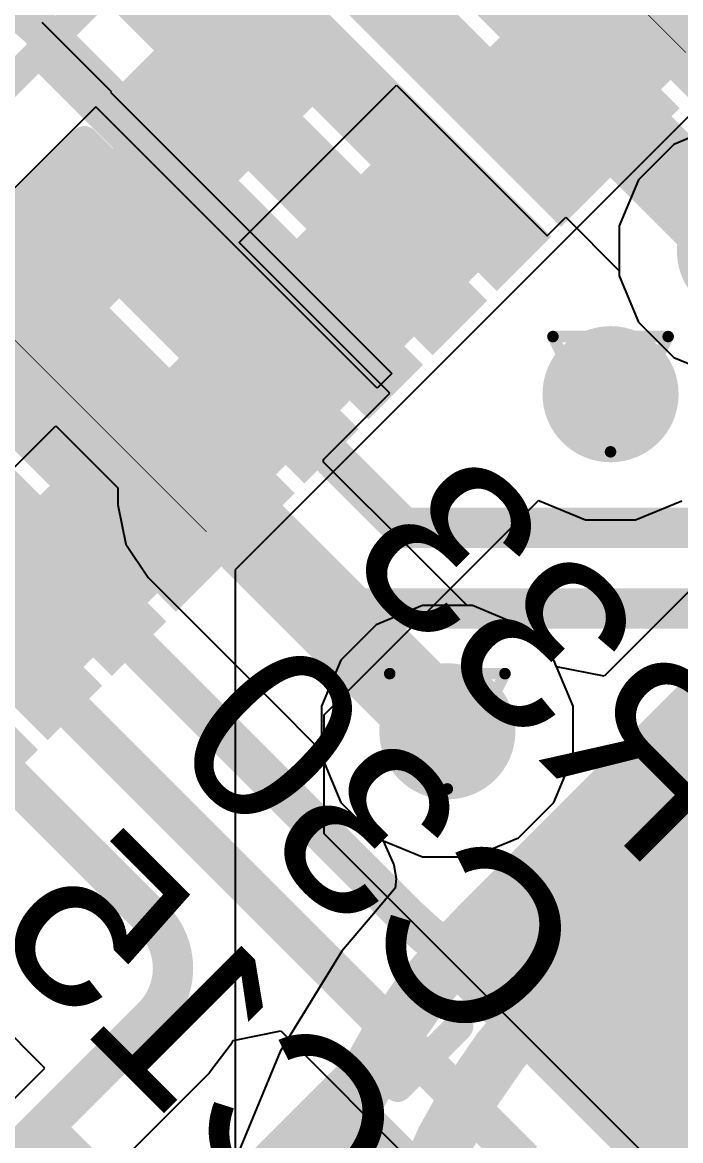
# Model space of a CAD drawing. Header units: inches. Extents: x 0 to 5359, y 0 to 5098.
# Drawn here: x 58.904 to 61.805, y 50.356 to 55.286 of the extents above; entities that cross this region are included whole.
import ezdxf

# ---------------------------------------------------------------- set-up
doc = ezdxf.new("R2010")
doc.units = ezdxf.units.IN
for name, color, linetype in [('Bottom Layer', 5, 'Continuous'), ('Bottom Overlay', 54, 'Continuous'), ('Bottom Paste', 16, 'Continuous'), ('Bottom Solder', 6, 'Continuous'), ('Drill Drawing', 1, 'Continuous'), ('Layer 1', 16, 'Continuous'), ('Layer 2', 76, 'Continuous'), ('Top Layer', 1, 'Continuous'), ('Top Overlay', 2, 'Continuous'), ('Top Paste', 8, 'Continuous'), ('Top Solder', 216, 'Continuous'), ('Via Holes', 16, 'Continuous')]:
    doc.layers.add(name, color=color, linetype=linetype)
doc.styles.add('Arial', font='', dxfattribs={"height": 0.2})
doc.styles.get('Arial').set_extended_font_data('Arial')

# ---------------------------------------------------------------- blocks, each defined once
blk = doc.blocks.new('SMD3225_4P_27')
at = {"layer": 'Top Layer'}
for points in [[(-1.80000021, -0.24999823), (-0.4000004699999999, -0.24999823), (-0.4000004699999999, -1.44999837), (-1.80000021, -1.44999837)], [(0.4000004699999999, -0.24999823), (1.80000021, -0.24999823), (1.80000021, -1.44999837), (0.4000004699999999, -1.44999837)]]:
    blk.add_hatch(color=1, dxfattribs=at).paths.add_polyline_path(points)
at = {"layer": 'Top Paste'}
for points in [[(-1.80000021, -0.24999823), (-0.4000004699999999, -0.24999823), (-0.4000004699999999, -1.44999837), (-1.80000021, -1.44999837)], [(0.4000004699999999, -0.24999823), (1.80000021, -0.24999823), (1.80000021, -1.44999837), (0.4000004699999999, -1.44999837)]]:
    blk.add_hatch(color=8, dxfattribs=at).paths.add_polyline_path(points)
at = {"layer": 'Top Solder'}
for points in [[(-1.90160021, -0.14839823), (-0.29840047, -0.14839823), (-0.29840047, -1.55159837), (-1.90160021, -1.55159837)], [(0.29840047, -0.14839823), (1.90160021, -0.14839823), (1.90160021, -1.55159837), (0.29840047, -1.55159837)]]:
    blk.add_hatch(color=216, dxfattribs=at).paths.add_polyline_path(points)
at = {"layer": 'Top Overlay'}
blk.add_lwpolyline([(0.1778, -1.29539746, 0.127, 0.127, 0), (-0.2032, -1.29539746, 0.127, 0.127, 0)], format="xyseb", dxfattribs=at)
for points in [[(-0.23495, -1.29539746, 0.0635, 0.0635, 1), (-0.17145, -1.29539746, 0.0635, 0.0635, 1)], [(0.14605, -1.29539746, 0.0635, 0.0635, 1), (0.20955, -1.29539746, 0.0635, 0.0635, 1)]]:
    blk.add_lwpolyline(points, format="xyseb", close=True, dxfattribs=at)
blk = doc.blocks.new('LQFP_128_EP_14_14__40')
at = {"layer": 'Top Layer'}
for points in [[(6.849678959999999, 1.2995402), (6.849678959999999, 1.4995398), (8.349675959999999, 1.4995398), (8.349675959999999, 1.2995402)], [(6.849678959999999, 0.8999981999999997), (6.849678959999999, 1.0999978), (8.349675959999999, 1.0999978), (8.349675959999999, 0.8999982000000001)], [(6.849681499999999, 0.4999481999999998), (6.849681499999999, 0.6999477999999998), (8.3496785, 0.6999478000000001), (8.3496785, 0.4999482000000001)], [(6.849681499999999, 0.09989819999999985), (6.849681499999999, 0.2998977999999998), (8.3496785, 0.2998978000000001), (8.3496785, 0.09989820000000012)], [(6.849681499999999, -0.2998978000000001), (6.849681499999999, -0.09989820000000012), (8.3496785, -0.09989819999999985), (8.3496785, -0.2998977999999998)], [(6.849681499999999, -0.6999478000000001), (6.849681499999999, -0.4999482000000001), (8.3496785, -0.4999481999999998), (8.3496785, -0.6999477999999998)], [(6.849678959999999, -1.0999978), (6.849678959999999, -0.8999982000000001), (8.349675959999999, -0.8999981999999997), (8.349675959999999, -1.0999978)], [(6.849678959999999, -1.4995398), (6.849678959999999, -1.2995402), (8.349675959999999, -1.2995402), (8.349675959999999, -1.4995398)], [(6.849681499999999, -1.9000978), (6.849681499999999, -1.7000982), (8.3496785, -1.7000982), (8.3496785, -1.9000978)], [(6.849681499999999, -2.2996398), (6.849681499999999, -2.0996402), (8.3496785, -2.0996402), (8.3496785, -2.2996398)], [(6.849681499999999, -2.6999438), (6.849681499999999, -2.4999442), (8.3496785, -2.4999442), (8.3496785, -2.6999438)]]:
    blk.add_hatch(color=1, dxfattribs=at).paths.add_polyline_path(points)
at = {"layer": 'Top Paste'}
for points in [[(6.849678959999999, 1.2995402), (6.849678959999999, 1.4995398), (8.349675959999999, 1.4995398), (8.349675959999999, 1.2995402)], [(6.849678959999999, 0.8999981999999997), (6.849678959999999, 1.0999978), (8.349675959999999, 1.0999978), (8.349675959999999, 0.8999982000000001)], [(6.849681499999999, 0.4999481999999998), (6.849681499999999, 0.6999477999999998), (8.3496785, 0.6999478000000001), (8.3496785, 0.4999482000000001)], [(6.849681499999999, 0.09989819999999985), (6.849681499999999, 0.2998977999999998), (8.3496785, 0.2998978000000001), (8.3496785, 0.09989820000000012)], [(6.849681499999999, -0.2998978000000001), (6.849681499999999, -0.09989820000000012), (8.3496785, -0.09989819999999985), (8.3496785, -0.2998977999999998)], [(6.849681499999999, -0.6999478000000001), (6.849681499999999, -0.4999482000000001), (8.3496785, -0.4999481999999998), (8.3496785, -0.6999477999999998)], [(6.849678959999999, -1.0999978), (6.849678959999999, -0.8999982000000001), (8.349675959999999, -0.8999981999999997), (8.349675959999999, -1.0999978)], [(6.849678959999999, -1.4995398), (6.849678959999999, -1.2995402), (8.349675959999999, -1.2995402), (8.349675959999999, -1.4995398)], [(6.849681499999999, -1.9000978), (6.849681499999999, -1.7000982), (8.3496785, -1.7000982), (8.3496785, -1.9000978)], [(6.849681499999999, -2.2996398), (6.849681499999999, -2.0996402), (8.3496785, -2.0996402), (8.3496785, -2.2996398)], [(6.849681499999999, -2.6999438), (6.849681499999999, -2.4999442), (8.3496785, -2.4999442), (8.3496785, -2.6999438)]]:
    blk.add_hatch(color=8, dxfattribs=at).paths.add_polyline_path(points)
at = {"layer": 'Top Solder'}
for points in [[(6.7796791, 1.22954034), (6.7796791, 1.56953966), (8.419675819999998, 1.56953966), (8.419675819999998, 1.22954034)], [(6.7796791, 0.8299983399999998), (6.7796791, 1.16999766), (8.419675819999998, 1.16999766), (8.419675819999998, 0.8299983400000002)], [(6.77968164, 0.4299483399999998), (6.77968164, 0.7699476599999998), (8.419678359999999, 0.7699476600000001), (8.419678359999999, 0.4299483400000002)], [(6.77968164, 0.02989833999999985), (6.77968164, 0.3698976599999999), (8.419678359999999, 0.3698976600000001), (8.419678359999999, 0.02989834000000014)], [(6.77968164, -0.3698976600000001), (6.77968164, -0.02989834000000014), (8.419678359999999, -0.02989833999999985), (8.419678359999999, -0.3698976599999999)], [(6.77968164, -0.7699476600000001), (6.77968164, -0.4299483400000002), (8.419678359999999, -0.4299483399999998), (8.419678359999999, -0.7699476599999998)], [(6.7796791, -1.16999766), (6.7796791, -0.8299983400000002), (8.419675819999998, -0.8299983399999998), (8.419675819999998, -1.16999766)], [(6.7796791, -1.56953966), (6.7796791, -1.22954034), (8.419675819999998, -1.22954034), (8.419675819999998, -1.56953966)], [(6.77968164, -1.97009766), (6.77968164, -1.63009834), (8.419678359999999, -1.63009834), (8.419678359999999, -1.97009766)], [(6.77968164, -2.36963966), (6.77968164, -2.02964034), (8.419678359999999, -2.02964034), (8.419678359999999, -2.36963966)], [(6.77968164, -2.76994366), (6.77968164, -2.42994434), (8.419678359999999, -2.42994434), (8.419678359999999, -2.76994366)], [(6.7796791, -3.16973966), (6.7796791, -2.82974034), (8.419675819999998, -2.82974034), (8.419675819999998, -3.16973966)]]:
    blk.add_hatch(color=216, dxfattribs=at).paths.add_polyline_path(points)
at = {"layer": 'Top Overlay'}
blk.add_lwpolyline([(6.249924, -6.249924, 0.127, 0.127, 0), (6.249924, 6.249924, 0.127, 0.127, 0)], format="xyseb", dxfattribs=at)
blk = doc.blocks.new('R___0402_B_139')
at = {"layer": 'Bottom Layer'}
for points in [[(-0.2413, 0.3175), (-0.2412999999999999, -0.3175), (-0.6985, -0.3175), (-0.6985, 0.3175)], [(0.6985, 0.3175), (0.6985, -0.3175), (0.2413, -0.3175), (0.2412999999999999, 0.3175)]]:
    blk.add_hatch(color=5, dxfattribs=at).paths.add_polyline_path(points)
at = {"layer": 'Bottom Paste'}
for points in [[(-0.2413, 0.3175), (-0.2412999999999999, -0.3175), (-0.6985, -0.3175), (-0.6985, 0.3175)], [(0.6985, 0.3175), (0.6985, -0.3175), (0.2413, -0.3175), (0.2412999999999999, 0.3175)]]:
    blk.add_hatch(color=16, dxfattribs=at).paths.add_polyline_path(points)
at = {"layer": 'Bottom Solder'}
for points in [[(-0.18629884, 0.37250116), (-0.1862988399999999, -0.37250116), (-0.75350116, -0.37250116), (-0.75350116, 0.37250116)], [(0.75350116, 0.37250116), (0.75350116, -0.37250116), (0.18629884, -0.37250116), (0.1862988399999999, 0.37250116)]]:
    blk.add_hatch(color=6, dxfattribs=at).paths.add_polyline_path(points)
at = {"layer": 'Bottom Overlay'}
for points in [[(-0.7874, 0.4064, 0.127, 0.127, 0), (0.7874, 0.4064, 0.127, 0.127, 0)], [(-0.7874, -0.4064, 0.127, 0.127, 0), (-0.7874, 0.4064, 0.127, 0.127, 0)], [(0.7874, -0.4064, 0.127, 0.127, 0), (0.7874, 0.4064, 0.127, 0.127, 0)], [(-0.8128, 0.4318, 0.0032258, 0.0032258, 0), (0.8128, 0.4318, 0.0032258, 0.0032258, 0)], [(-0.7874, -0.4064, 0.127, 0.127, 0), (0.7874, -0.4064, 0.127, 0.127, 0)]]:
    blk.add_lwpolyline(points, format="xyseb", dxfattribs=at)
for points in [[(-0.8191499999999999, 0.4064, 0.0635, 0.0635, 1), (-0.7556499999999999, 0.4064, 0.0635, 0.0635, 1)], [(-0.8191499999999999, 0.4064, 0.0635, 0.0635, 1), (-0.7556499999999999, 0.4064, 0.0635, 0.0635, 1)], [(0.7556499999999999, 0.4064, 0.0635, 0.0635, 1), (0.8191499999999999, 0.4064, 0.0635, 0.0635, 1)], [(0.7556499999999999, 0.4064, 0.0635, 0.0635, 1), (0.8191499999999999, 0.4064, 0.0635, 0.0635, 1)], [(-0.81360518, 0.4318, 0.0016129, 0.0016129, 1), (-0.8119948199999999, 0.4318, 0.0016129, 0.0016129, 1)], [(0.8119948199999999, 0.4318, 0.0016129, 0.0016129, 1), (0.81360518, 0.4318, 0.0016129, 0.0016129, 1)], [(-0.8191499999999999, -0.4064, 0.0635, 0.0635, 1), (-0.7556499999999999, -0.4064, 0.0635, 0.0635, 1)], [(-0.8191499999999999, -0.4064, 0.0635, 0.0635, 1), (-0.7556499999999999, -0.4064, 0.0635, 0.0635, 1)], [(0.7556499999999999, -0.4064, 0.0635, 0.0635, 1), (0.8191499999999999, -0.4064, 0.0635, 0.0635, 1)], [(0.7556499999999999, -0.4064, 0.0635, 0.0635, 1), (0.8191499999999999, -0.4064, 0.0635, 0.0635, 1)]]:
    blk.add_lwpolyline(points, format="xyseb", close=True, dxfattribs=at)
blk = doc.blocks.new('R___0402_B_142')
at = {"layer": 'Bottom Layer'}
for points in [[(-0.2413, 0.3175), (-0.2412999999999999, -0.3175), (-0.6985, -0.3175), (-0.6985, 0.3175)], [(0.6985, 0.3175), (0.6985, -0.3175), (0.2413, -0.3175), (0.2412999999999999, 0.3175)]]:
    blk.add_hatch(color=5, dxfattribs=at).paths.add_polyline_path(points)
at = {"layer": 'Bottom Paste'}
for points in [[(-0.2413, 0.3175), (-0.2412999999999999, -0.3175), (-0.6985, -0.3175), (-0.6985, 0.3175)], [(0.6985, 0.3175), (0.6985, -0.3175), (0.2413, -0.3175), (0.2412999999999999, 0.3175)]]:
    blk.add_hatch(color=16, dxfattribs=at).paths.add_polyline_path(points)
at = {"layer": 'Bottom Solder'}
for points in [[(-0.18629884, 0.37250116), (-0.1862988399999999, -0.37250116), (-0.75350116, -0.37250116), (-0.75350116, 0.37250116)], [(0.75350116, 0.37250116), (0.75350116, -0.37250116), (0.18629884, -0.37250116), (0.1862988399999999, 0.37250116)]]:
    blk.add_hatch(color=6, dxfattribs=at).paths.add_polyline_path(points)
at = {"layer": 'Bottom Overlay'}
for points in [[(-0.7874, 0.4064, 0.127, 0.127, 0), (-0.7874, -0.4064, 0.127, 0.127, 0)], [(0.7874, 0.4064, 0.127, 0.127, 0), (-0.7874, 0.4064, 0.127, 0.127, 0)], [(0.7874, 0.4064, 0.127, 0.127, 0), (0.7874, -0.4064, 0.127, 0.127, 0)], [(0.8128, 0.4318, 0.0032258, 0.0032258, 0), (-0.8128, 0.4318, 0.0032258, 0.0032258, 0)], [(0.7874, -0.4064, 0.127, 0.127, 0), (-0.7874, -0.4064, 0.127, 0.127, 0)]]:
    blk.add_lwpolyline(points, format="xyseb", dxfattribs=at)
for points in [[(-0.8191499999999999, 0.4064, 0.0635, 0.0635, 1), (-0.7556499999999999, 0.4064, 0.0635, 0.0635, 1)], [(-0.8191499999999999, 0.4064, 0.0635, 0.0635, 1), (-0.7556499999999999, 0.4064, 0.0635, 0.0635, 1)], [(0.7556499999999999, 0.4064, 0.0635, 0.0635, 1), (0.8191499999999999, 0.4064, 0.0635, 0.0635, 1)], [(0.7556499999999999, 0.4064, 0.0635, 0.0635, 1), (0.8191499999999999, 0.4064, 0.0635, 0.0635, 1)], [(-0.81360518, 0.4318, 0.0016129, 0.0016129, 1), (-0.8119948199999999, 0.4318, 0.0016129, 0.0016129, 1)], [(0.8119948199999999, 0.4318, 0.0016129, 0.0016129, 1), (0.81360518, 0.4318, 0.0016129, 0.0016129, 1)], [(-0.8191499999999999, -0.4064, 0.0635, 0.0635, 1), (-0.7556499999999999, -0.4064, 0.0635, 0.0635, 1)], [(-0.8191499999999999, -0.4064, 0.0635, 0.0635, 1), (-0.7556499999999999, -0.4064, 0.0635, 0.0635, 1)], [(0.7556499999999999, -0.4064, 0.0635, 0.0635, 1), (0.8191499999999999, -0.4064, 0.0635, 0.0635, 1)], [(0.7556499999999999, -0.4064, 0.0635, 0.0635, 1), (0.8191499999999999, -0.4064, 0.0635, 0.0635, 1)]]:
    blk.add_lwpolyline(points, format="xyseb", close=True, dxfattribs=at)
blk = doc.blocks.new('C___0402_B_330')
at = {"layer": 'Bottom Layer'}
for points in [[(-0.2413, 0.3175), (-0.2412999999999999, -0.3175), (-0.6985, -0.3175), (-0.6985, 0.3175)], [(0.6985, 0.3175), (0.6985, -0.3175), (0.2413, -0.3175), (0.2412999999999999, 0.3175)]]:
    blk.add_hatch(color=5, dxfattribs=at).paths.add_polyline_path(points)
at = {"layer": 'Bottom Paste'}
for points in [[(-0.2413, 0.3175), (-0.2412999999999999, -0.3175), (-0.6985, -0.3175), (-0.6985, 0.3175)], [(0.6985, 0.3175), (0.6985, -0.3175), (0.2413, -0.3175), (0.2412999999999999, 0.3175)]]:
    blk.add_hatch(color=16, dxfattribs=at).paths.add_polyline_path(points)
at = {"layer": 'Bottom Solder'}
for points in [[(-0.18130012, 0.37749988), (-0.18130012, -0.37749988), (-0.7584998799999999, -0.37749988), (-0.7584998799999999, 0.37749988)], [(0.7584998799999999, 0.37749988), (0.7584998799999999, -0.37749988), (0.18130012, -0.37749988), (0.18130012, 0.37749988)]]:
    blk.add_hatch(color=6, dxfattribs=at).paths.add_polyline_path(points)
at = {"layer": 'Bottom Overlay'}
for points in [[(-0.2794, 0.40640254, 0.127, 0.127, 0), (-0.7874, 0.4064, 0.127, 0.127, 0)], [(-0.7874, 0.4064, 0.127, 0.127, 0), (-0.7874, -0.4064, 0.127, 0.127, 0)], [(0.7874, 0.4064, 0.127, 0.127, 0), (0.2794, 0.4064, 0.127, 0.127, 0)], [(0.7874, 0.4064, 0.127, 0.127, 0), (0.7874, -0.4064, 0.127, 0.127, 0)], [(-0.2794, -0.4064, 0.127, 0.127, 0), (-0.7874, -0.4064, 0.127, 0.127, 0)], [(0.7874, -0.4064, 0.127, 0.127, 0), (0.2794, -0.4064, 0.127, 0.127, 0)]]:
    blk.add_lwpolyline(points, format="xyseb", dxfattribs=at)
for points in [[(-0.8191499999999999, 0.4064, 0.0635, 0.0635, 1), (-0.7556499999999999, 0.4064, 0.0635, 0.0635, 1)], [(-0.8191499999999999, 0.4064, 0.0635, 0.0635, 1), (-0.7556499999999999, 0.4064, 0.0635, 0.0635, 1)], [(-0.31115, 0.40640254, 0.0635, 0.0635, 1), (-0.24765, 0.40640254, 0.0635, 0.0635, 1)], [(0.24765, 0.4064, 0.0635, 0.0635, 1), (0.31115, 0.4064, 0.0635, 0.0635, 1)], [(0.7556499999999999, 0.4064, 0.0635, 0.0635, 1), (0.8191499999999999, 0.4064, 0.0635, 0.0635, 1)], [(0.7556499999999999, 0.4064, 0.0635, 0.0635, 1), (0.8191499999999999, 0.4064, 0.0635, 0.0635, 1)], [(-0.8191499999999999, -0.4064, 0.0635, 0.0635, 1), (-0.7556499999999999, -0.4064, 0.0635, 0.0635, 1)], [(-0.8191499999999999, -0.4064, 0.0635, 0.0635, 1), (-0.7556499999999999, -0.4064, 0.0635, 0.0635, 1)], [(-0.31115, -0.4064, 0.0635, 0.0635, 1), (-0.24765, -0.4064, 0.0635, 0.0635, 1)], [(0.24765, -0.4064, 0.0635, 0.0635, 1), (0.31115, -0.4064, 0.0635, 0.0635, 1)], [(0.7556499999999999, -0.4064, 0.0635, 0.0635, 1), (0.8191499999999999, -0.4064, 0.0635, 0.0635, 1)], [(0.7556499999999999, -0.4064, 0.0635, 0.0635, 1), (0.8191499999999999, -0.4064, 0.0635, 0.0635, 1)]]:
    blk.add_lwpolyline(points, format="xyseb", close=True, dxfattribs=at)
blk = doc.blocks.new('C___0402_B_335')
at = {"layer": 'Bottom Layer'}
for points in [[(-0.2413, 0.3175), (-0.2412999999999999, -0.3175), (-0.6985, -0.3175), (-0.6985, 0.3175)], [(0.6985, 0.3175), (0.6985, -0.3175), (0.2413, -0.3175), (0.2412999999999999, 0.3175)]]:
    blk.add_hatch(color=5, dxfattribs=at).paths.add_polyline_path(points)
at = {"layer": 'Bottom Paste'}
for points in [[(-0.2413, 0.3175), (-0.2412999999999999, -0.3175), (-0.6985, -0.3175), (-0.6985, 0.3175)], [(0.6985, 0.3175), (0.6985, -0.3175), (0.2413, -0.3175), (0.2412999999999999, 0.3175)]]:
    blk.add_hatch(color=16, dxfattribs=at).paths.add_polyline_path(points)
at = {"layer": 'Bottom Solder'}
for points in [[(-0.18130012, 0.37749988), (-0.18130012, -0.37749988), (-0.7584998799999999, -0.37749988), (-0.7584998799999999, 0.37749988)], [(0.7584998799999999, 0.37749988), (0.7584998799999999, -0.37749988), (0.18130012, -0.37749988), (0.18130012, 0.37749988)]]:
    blk.add_hatch(color=6, dxfattribs=at).paths.add_polyline_path(points)
at = {"layer": 'Bottom Overlay'}
for points in [[(-0.7874, 0.4064, 0.127, 0.127, 0), (-0.7874, -0.4064, 0.127, 0.127, 0)], [(-0.2794, 0.4064, 0.127, 0.127, 0), (-0.7874, 0.4064, 0.127, 0.127, 0)], [(0.7874, 0.4064, 0.127, 0.127, 0), (0.2794, 0.4064, 0.127, 0.127, 0)], [(0.7874, 0.4064, 0.127, 0.127, 0), (0.7874, -0.4064, 0.127, 0.127, 0)], [(-0.2794, -0.4064, 0.127, 0.127, 0), (-0.7874, -0.4064, 0.127, 0.127, 0)], [(0.7874, -0.4064, 0.127, 0.127, 0), (0.2794, -0.4064, 0.127, 0.127, 0)]]:
    blk.add_lwpolyline(points, format="xyseb", dxfattribs=at)
for points in [[(-0.8191499999999999, 0.4064, 0.0635, 0.0635, 1), (-0.7556499999999999, 0.4064, 0.0635, 0.0635, 1)], [(-0.8191499999999999, 0.4064, 0.0635, 0.0635, 1), (-0.7556499999999999, 0.4064, 0.0635, 0.0635, 1)], [(-0.31115, 0.4064, 0.0635, 0.0635, 1), (-0.24765, 0.4064, 0.0635, 0.0635, 1)], [(0.24765, 0.4064, 0.0635, 0.0635, 1), (0.31115, 0.4064, 0.0635, 0.0635, 1)], [(0.7556499999999999, 0.4064, 0.0635, 0.0635, 1), (0.8191499999999999, 0.4064, 0.0635, 0.0635, 1)], [(0.7556499999999999, 0.4064, 0.0635, 0.0635, 1), (0.8191499999999999, 0.4064, 0.0635, 0.0635, 1)], [(-0.8191499999999999, -0.4064, 0.0635, 0.0635, 1), (-0.7556499999999999, -0.4064, 0.0635, 0.0635, 1)], [(-0.8191499999999999, -0.4064, 0.0635, 0.0635, 1), (-0.7556499999999999, -0.4064, 0.0635, 0.0635, 1)], [(-0.31115, -0.4064, 0.0635, 0.0635, 1), (-0.24765, -0.4064, 0.0635, 0.0635, 1)], [(0.24765, -0.4064, 0.0635, 0.0635, 1), (0.31115, -0.4064, 0.0635, 0.0635, 1)], [(0.7556499999999999, -0.4064, 0.0635, 0.0635, 1), (0.8191499999999999, -0.4064, 0.0635, 0.0635, 1)], [(0.7556499999999999, -0.4064, 0.0635, 0.0635, 1), (0.8191499999999999, -0.4064, 0.0635, 0.0635, 1)]]:
    blk.add_lwpolyline(points, format="xyseb", close=True, dxfattribs=at)
blk = doc.blocks.new('C___0402_B_347')
at = {"layer": 'Bottom Layer'}
for points in [[(-0.2413, 0.31749746), (-0.2412999999999999, -0.31750254), (-0.6985, -0.31750254), (-0.6985, 0.31749746)], [(0.6985, 0.3175), (0.6985, -0.3175), (0.2413, -0.3175), (0.2412999999999999, 0.3175)]]:
    blk.add_hatch(color=5, dxfattribs=at).paths.add_polyline_path(points)
at = {"layer": 'Bottom Paste'}
for points in [[(-0.2413, 0.31749746), (-0.2412999999999999, -0.31750254), (-0.6985, -0.31750254), (-0.6985, 0.31749746)], [(0.6985, 0.3175), (0.6985, -0.3175), (0.2413, -0.3175), (0.2412999999999999, 0.3175)]]:
    blk.add_hatch(color=16, dxfattribs=at).paths.add_polyline_path(points)
at = {"layer": 'Bottom Solder'}
for points in [[(-0.18130012, 0.37749734), (-0.18130012, -0.37750242), (-0.7584998799999999, -0.37750242), (-0.7584998799999999, 0.37749734)], [(0.7584998799999999, 0.37749988), (0.7584998799999999, -0.37749988), (0.18130012, -0.37749988), (0.18130012, 0.37749988)]]:
    blk.add_hatch(color=6, dxfattribs=at).paths.add_polyline_path(points)
at = {"layer": 'Bottom Overlay'}
for points in [[(-0.7874, 0.4064, 0.127, 0.127, 0), (-0.7874, -0.4064, 0.127, 0.127, 0)], [(-0.2794, 0.4064, 0.127, 0.127, 0), (-0.7874, 0.4064, 0.127, 0.127, 0)], [(0.7874, 0.4064, 0.127, 0.127, 0), (0.2794, 0.4064, 0.127, 0.127, 0)], [(0.7874, 0.4064, 0.127, 0.127, 0), (0.7874, -0.4064, 0.127, 0.127, 0)], [(-0.2794, -0.40640254, 0.127, 0.127, 0), (-0.7874, -0.4064, 0.127, 0.127, 0)], [(0.7874, -0.4064, 0.127, 0.127, 0), (0.2794, -0.40640254, 0.127, 0.127, 0)]]:
    blk.add_lwpolyline(points, format="xyseb", dxfattribs=at)
for points in [[(-0.8191499999999999, 0.4064, 0.0635, 0.0635, 1), (-0.7556499999999999, 0.4064, 0.0635, 0.0635, 1)], [(-0.8191499999999999, 0.4064, 0.0635, 0.0635, 1), (-0.7556499999999999, 0.4064, 0.0635, 0.0635, 1)], [(-0.31115, 0.4064, 0.0635, 0.0635, 1), (-0.24765, 0.4064, 0.0635, 0.0635, 1)], [(0.24765, 0.4064, 0.0635, 0.0635, 1), (0.31115, 0.4064, 0.0635, 0.0635, 1)], [(0.7556499999999999, 0.4064, 0.0635, 0.0635, 1), (0.8191499999999999, 0.4064, 0.0635, 0.0635, 1)], [(0.7556499999999999, 0.4064, 0.0635, 0.0635, 1), (0.8191499999999999, 0.4064, 0.0635, 0.0635, 1)], [(-0.8191499999999999, -0.4064, 0.0635, 0.0635, 1), (-0.7556499999999999, -0.4064, 0.0635, 0.0635, 1)], [(-0.8191499999999999, -0.4064, 0.0635, 0.0635, 1), (-0.7556499999999999, -0.4064, 0.0635, 0.0635, 1)], [(-0.31115, -0.40640254, 0.0635, 0.0635, 1), (-0.24765, -0.40640254, 0.0635, 0.0635, 1)], [(0.24765, -0.40640254, 0.0635, 0.0635, 1), (0.31115, -0.40640254, 0.0635, 0.0635, 1)], [(0.7556499999999999, -0.4064, 0.0635, 0.0635, 1), (0.8191499999999999, -0.4064, 0.0635, 0.0635, 1)], [(0.7556499999999999, -0.4064, 0.0635, 0.0635, 1), (0.8191499999999999, -0.4064, 0.0635, 0.0635, 1)]]:
    blk.add_lwpolyline(points, format="xyseb", close=True, dxfattribs=at)

msp = doc.modelspace()

# ---------------------------------------------------------------- hatches: boundary and pattern name
at = {"layer": 'Bottom Layer'}
h = msp.add_hatch(color=5, dxfattribs=at)
edge = h.paths.add_edge_path()
edge.add_arc((62.08848136, 54.27793818), 0.2999994, 0, 360)
h = msp.add_hatch(color=5, dxfattribs=at)
edge = h.paths.add_edge_path()
edge.add_arc((61.49615336, 53.64660848), 0.2999994, 0, 360)
h = msp.add_hatch(color=5, dxfattribs=at)
edge = h.paths.add_edge_path()
edge.add_arc((60.7768406, 52.16072879999999), 0.2999994, 0, 360)
at = {"layer": 'Layer 1'}
h = msp.add_hatch(color=16, dxfattribs=at)
edge = h.paths.add_edge_path()
edge.add_arc((62.08848136, 54.27793818), 0.2999994, 0, 360)
h = msp.add_hatch(color=16, dxfattribs=at)
edge = h.paths.add_edge_path()
edge.add_arc((61.49615336, 53.64660848), 0.2999994, 0, 360)
h = msp.add_hatch(color=16, dxfattribs=at)
edge = h.paths.add_edge_path()
edge.add_arc((60.7768406, 52.16072879999999), 0.2999994, 0, 360)
at = {"layer": 'Layer 2'}
h = msp.add_hatch(color=76, dxfattribs=at)
edge = h.paths.add_edge_path()
edge.add_arc((62.08848136, 54.27793818), 0.2999994, 0, 360)
h = msp.add_hatch(color=76, dxfattribs=at)
edge = h.paths.add_edge_path()
edge.add_arc((61.49615336, 53.64660848), 0.2999994, 0, 360)
h = msp.add_hatch(color=76, dxfattribs=at)
edge = h.paths.add_edge_path()
edge.add_arc((60.7768406, 52.16072879999999), 0.2999994, 0, 360)
at = {"layer": 'Top Layer'}
msp.add_hatch(color=1, dxfattribs=at).paths.add_polyline_path([(59.09775835999999, 55.2727114), (58.9296637, 55.10461673999999), (60.41440799999999, 53.61987243999999), (60.58250266, 53.7879671)])
h = msp.add_hatch(color=1, dxfattribs=at)
edge = h.paths.add_edge_path()
edge.add_arc((62.08848136, 54.27793818), 0.2999994, 0, 360)
h = msp.add_hatch(color=1, dxfattribs=at)
edge = h.paths.add_edge_path()
edge.add_arc((61.49615336, 53.64660848), 0.2999994, 0, 360)
h = msp.add_hatch(color=1, dxfattribs=at)
edge = h.paths.add_edge_path()
edge.add_arc((60.7768406, 52.16072879999999), 0.2999994, 0, 360)
at = {"layer": 'Via Holes'}
h = msp.add_hatch(color=7, dxfattribs=at)
edge = h.paths.add_edge_path()
edge.add_arc((61.49615336, 53.64660848), 0.1499997, 0, 360)
h = msp.add_hatch(color=7, dxfattribs=at)
edge = h.paths.add_edge_path()
edge.add_arc((60.7768406, 52.16072879999999), 0.1499997, 0, 360)

# ---------------------------------------------------------------- linework, layer by layer
at = {"layer": 'Bottom Layer'}
for p, q in [((68.5018442, 59.4508971), (61.46823368, 52.40384489999999)), ((59.85895318, 54.31578163999999), (60.55233253999999, 55.009161)), ((60.55233253999999, 55.009161), (61.21687273999999, 54.3446208)), ((61.21687273999999, 54.3446208), (61.29886901999999, 54.42661707999999)), ((61.29886901999999, 54.42661707999999), (61.53448196, 54.19100667999999)), ((60.52349338, 53.65124143999999), (59.85895318, 54.31578163999999)), ((61.53448196, 54.19100667999999), (61.53448196, 54.16774027999999)), ((61.53448196, 54.16774027999999), (61.61882266, 53.96412372)), ((61.61882266, 53.96412372), (61.7746669, 53.80827948)), ((61.7746669, 53.80827948), (61.97828345999999, 53.72393878)), ((60.23134004, 53.35908809999999), (60.52349338, 53.65124143999999)), ((58.29992911999999, 52.75675758), (59.05073025999999, 53.50755872)), ((59.05073025999999, 53.50755872), (59.3249258, 53.23336318)), ((60.23134004, 53.34716533999999), (60.23134004, 53.35908809999999)), ((60.6377248, 52.94077803999999), (60.23134004, 53.34716533999999)), ((59.3249258, 53.23336318), (59.3249258, 53.15943901999999)), ((59.3249258, 53.15943901999999), (59.35942408, 52.98600274)), ((59.35942408, 52.98600274), (59.4576662, 52.83897229999999)), ((60.63773242, 52.94077296), (60.6377248, 52.94077803999999)), ((60.6377375, 52.94076533999999), (60.63773242, 52.94077296)), ((60.86377464, 52.7147282), (60.6377375, 52.94076533999999)), ((59.4576662, 52.83897229999999), (59.99678881999999, 52.29985221999999)), ((60.8870385, 52.7147282), (60.86377464, 52.7147282)), ((61.09065506, 52.6303875), (60.8870385, 52.7147282)), ((61.2464993, 52.47454326), (61.09065506, 52.6303875)), ((61.2585516, 52.44544756000001), (61.2464993, 52.47454326)), ((61.46823368, 52.40384489999999), (61.2585516, 52.44544756000001)), ((59.99678881999999, 52.29985221999999), (59.99679898, 52.29983697999999)), ((59.99679898, 52.29983697999999), (60.2228412, 52.07379476)), ((60.2228412, 52.07379476), (60.2228412, 52.0505309)), ((60.2228412, 52.0505309), (60.3071819, 51.84691434)), ((60.3071819, 51.84691434), (60.46302614, 51.6910701)), ((60.46302614, 51.6910701), (60.4937322, 51.67835232)), ((60.4937322, 51.67835232), (60.54084412, 51.57197712)), ((60.54084412, 51.57197712), (60.55178643999999, 51.51159116)), ((60.55178643999999, 51.51159116), (60.54621368, 51.46921634)), ((60.54621368, 51.46921634), (60.44473052, 51.34787545999999)), ((59.0027649, 50.67616991999999), (58.32026689999999, 51.35866791999999)), ((60.44473052, 51.34787545999999), (60.31122557999999, 51.19156132)), ((60.31122557999999, 51.19156132), (60.04015678, 50.74921524)), ((60.04015678, 50.74921524), (59.84162276, 50.26991216)), ((58.19454198, 49.867947), (59.0027649, 50.67616991999999))]:
    msp.add_line(p, q, dxfattribs=at)
for points in [[(60.92321063999999, 51.30788062, 0.254, 0.254, 0), (70.45083954, 60.85371877999999, 0.254, 0.254, 0)], [(61.22895806, 51.0029714, 0.254, 0.254, 0), (70.75630501999999, 60.54852508, 0.254, 0.254, 0)], [(59.15645014, 55.83809762, 0.3809999999999999, 0.3809999999999999, 0), (59.90067014, 55.09387761999999, 0.3809999999999999, 0.3809999999999999, 0)], [(59.80319256, 54.96791648, 0.3809999999999999, 0.3809999999999999, 0), (59.90067014, 55.06539406, 0.3809999999999999, 0.3809999999999999, 0)], [(59.90067014, 55.06539406, 0.3809999999999999, 0.3809999999999999, 0), (59.90067014, 55.09387761999999, 0.3809999999999999, 0.3809999999999999, 0)], [(61.2797352, 55.08668434, 0.3809999999999999, 0.3809999999999999, 0), (62.08848136, 54.27793818, 0.3809999999999999, 0.3809999999999999, 0)], [(58.38819157999999, 53.52751804, 0.3809999999999999, 0.3809999999999999, 0), (59.11359272, 54.25291918, 0.3809999999999999, 0.3809999999999999, 0)], [(59.715273, 53.52551905999999, 0.3809999999999999, 0.3809999999999999, 0), (59.77813292, 53.58837898, 0.3809999999999999, 0.3809999999999999, 0)], [(59.715273, 53.4716355, 0.3809999999999999, 0.3809999999999999, 0), (59.715273, 53.52551905999999, 0.3809999999999999, 0.3809999999999999, 0)], [(59.715273, 53.4716355, 0.3809999999999999, 0.3809999999999999, 0), (59.77813292, 53.40877557999999, 0.3809999999999999, 0.3809999999999999, 0)], [(59.77813292, 53.15943901999999, 0.3809999999999999, 0.3809999999999999, 0), (59.77813292, 53.40877557999999, 0.3809999999999999, 0.3809999999999999, 0)], [(59.77813292, 53.15943901999999, 0.3809999999999999, 0.3809999999999999, 0), (60.3172657, 52.62030624000001, 0.3809999999999999, 0.3809999999999999, 0)], [(60.3172657, 52.62030369999999, 0.3809999999999999, 0.3809999999999999, 0), (60.3172657, 52.62030624000001, 0.3809999999999999, 0.3809999999999999, 0)], [(60.3172657, 52.62030369999999, 0.3809999999999999, 0.3809999999999999, 0), (60.7768406, 52.16072879999999, 0.3809999999999999, 0.3809999999999999, 0)], [(60.85184425999999, 51.23368722, 0.254, 0.254, 0), (60.9140514, 51.29851564, 0.254, 0.254, 0)], [(60.9140514, 51.29851564, 0.254, 0.254, 0), (60.91419871999999, 51.29867057999999, 0.254, 0.254, 0)], [(60.9140514, 51.29851564, 0.254, 0.254, -7.775363833377034e-05), (60.91419871999999, 51.29867057999999, 0.254, 0.254, 0)], [(60.91419871999999, 51.29867057999999, 0.254, 0.254, -0.004697401301477964), (60.92321063999999, 51.30788062, 0.254, 0.254, 0)], [(60.07100000000001, 49.24825812, 0.254, 0.254, -0.1881129845134182), (60.84075715999999, 51.22185589999999, 0.254, 0.254, 0)], [(60.84075715999999, 51.22185589999999, 0.254, 0.254, -0.005910906065062896), (60.85184425999999, 51.23368722, 0.254, 0.254, 0)], [(61.16341335999999, 50.93472668, 0.254, 0.254, 0), (61.22562812, 50.99956526, 0.254, 0.254, 0)], [(61.22562812, 50.99956526, 0.254, 0.254, 0), (61.2258491, 50.99979386, 0.254, 0.254, 0)], [(61.22562812, 50.99956526, 0.254, 0.254, -0.0003127193403781351), (61.2258491, 50.99979386, 0.254, 0.254, 0)], [(61.2258491, 50.99979386, 0.254, 0.254, -0.004243389184751067), (61.22886407999999, 51.00287742, 0.254, 0.254, 0)], [(61.22886407999999, 51.00287742, 0.254, 0.254, 0), (61.22895806, 51.0029714, 0.254, 0.254, 0)], [(61.22886407999999, 51.00287742, 0.254, 0.254, -0.0001308144532347098), (61.22895806, 51.0029714, 0.254, 0.254, 0)], [(60.5028, 49.24825812, 0.254, 0.254, -0.1882002181180387), (61.1590979, 50.93011657999999, 0.254, 0.254, 0)], [(61.15910043999999, 50.93011912, 0.254, 0.254, -0.006211977981708524), (61.16341335999999, 50.93472668, 0.254, 0.254, 0)]]:
    msp.add_lwpolyline(points, format="xyseb", dxfattribs=at)
for points in [[(59.80542014, 55.09387761999999, 0.1905, 0.1905, 1), (59.99592014, 55.09387761999999, 0.1905, 0.1905, 1)], [(59.80542014, 55.09387761999999, 0.1905, 0.1905, 1), (59.99592014, 55.09387761999999, 0.1905, 0.1905, 1)], [(59.80542014, 55.06539406, 0.1905, 0.1905, 1), (59.99592014, 55.06539406, 0.1905, 0.1905, 1)], [(59.80542014, 55.06539406, 0.1905, 0.1905, 1), (59.99592014, 55.06539406, 0.1905, 0.1905, 1)], [(61.18448519999999, 55.08668434, 0.1905, 0.1905, 1), (61.3749852, 55.08668434, 0.1905, 0.1905, 1)], [(59.70794256, 54.96791648, 0.1905, 0.1905, 1), (59.89844255999999, 54.96791648, 0.1905, 0.1905, 1)], [(59.01834271999999, 54.25291918, 0.1905, 0.1905, 1), (59.20884271999999, 54.25291918, 0.1905, 0.1905, 1)], [(59.68288292, 53.58837898, 0.1905, 0.1905, 1), (59.87338292, 53.58837898, 0.1905, 0.1905, 1)], [(59.620023, 53.52551905999999, 0.1905, 0.1905, 1), (59.810523, 53.52551905999999, 0.1905, 0.1905, 1)], [(59.620023, 53.52551905999999, 0.1905, 0.1905, 1), (59.810523, 53.52551905999999, 0.1905, 0.1905, 1)], [(59.620023, 53.4716355, 0.1905, 0.1905, 1), (59.810523, 53.4716355, 0.1905, 0.1905, 1)], [(59.620023, 53.4716355, 0.1905, 0.1905, 1), (59.810523, 53.4716355, 0.1905, 0.1905, 1)], [(59.68288292, 53.40877557999999, 0.1905, 0.1905, 1), (59.87338292, 53.40877557999999, 0.1905, 0.1905, 1)], [(59.68288292, 53.40877557999999, 0.1905, 0.1905, 1), (59.87338292, 53.40877557999999, 0.1905, 0.1905, 1)], [(59.68288292, 53.15943901999999, 0.1905, 0.1905, 1), (59.87338292, 53.15943901999999, 0.1905, 0.1905, 1)], [(59.68288292, 53.15943901999999, 0.1905, 0.1905, 1), (59.87338292, 53.15943901999999, 0.1905, 0.1905, 1)], [(60.22201569999999, 52.62030624000001, 0.1905, 0.1905, 1), (60.4125157, 52.62030624000001, 0.1905, 0.1905, 1)], [(60.22201569999999, 52.62030624000001, 0.1905, 0.1905, 1), (60.4125157, 52.62030624000001, 0.1905, 0.1905, 1)], [(60.22201569999999, 52.62030369999999, 0.1905, 0.1905, 1), (60.4125157, 52.62030369999999, 0.1905, 0.1905, 1)], [(60.22201569999999, 52.62030369999999, 0.1905, 0.1905, 1), (60.4125157, 52.62030369999999, 0.1905, 0.1905, 1)], [(60.68159059999999, 52.16072879999999, 0.1905, 0.1905, 1), (60.8720906, 52.16072879999999, 0.1905, 0.1905, 1)], [(60.85055139999999, 51.29851564, 0.127, 0.127, 1), (60.9775514, 51.29851564, 0.127, 0.127, 1)], [(60.85055139999999, 51.29851564, 0.127, 0.127, 1), (60.9775514, 51.29851564, 0.127, 0.127, 1)], [(60.85055139999999, 51.29851564, 0.127, 0.127, 1), (60.9775514, 51.29851564, 0.127, 0.127, 1)], [(60.85069872, 51.29867057999999, 0.127, 0.127, 1), (60.97769871999999, 51.29867057999999, 0.127, 0.127, 1)], [(60.85069872, 51.29867057999999, 0.127, 0.127, 1), (60.97769871999999, 51.29867057999999, 0.127, 0.127, 1)], [(60.85069872, 51.29867057999999, 0.127, 0.127, 1), (60.97769871999999, 51.29867057999999, 0.127, 0.127, 1)], [(60.85971064, 51.30788062, 0.127, 0.127, 1), (60.98671064, 51.30788062, 0.127, 0.127, 1)], [(60.85971064, 51.30788062, 0.127, 0.127, 1), (60.98671064, 51.30788062, 0.127, 0.127, 1)], [(60.77725715999999, 51.22185589999999, 0.127, 0.127, 1), (60.90425716, 51.22185589999999, 0.127, 0.127, 1)], [(60.77725715999999, 51.22185589999999, 0.127, 0.127, 1), (60.90425716, 51.22185589999999, 0.127, 0.127, 1)], [(60.78834426, 51.23368722, 0.127, 0.127, 1), (60.91534426, 51.23368722, 0.127, 0.127, 1)], [(60.78834426, 51.23368722, 0.127, 0.127, 1), (60.91534426, 51.23368722, 0.127, 0.127, 1)], [(61.16212812, 50.99956526, 0.127, 0.127, 1), (61.28912812, 50.99956526, 0.127, 0.127, 1)], [(61.16212812, 50.99956526, 0.127, 0.127, 1), (61.28912812, 50.99956526, 0.127, 0.127, 1)], [(61.16212812, 50.99956526, 0.127, 0.127, 1), (61.28912812, 50.99956526, 0.127, 0.127, 1)], [(61.1623491, 50.99979386, 0.127, 0.127, 1), (61.2893491, 50.99979386, 0.127, 0.127, 1)], [(61.1623491, 50.99979386, 0.127, 0.127, 1), (61.2893491, 50.99979386, 0.127, 0.127, 1)], [(61.1623491, 50.99979386, 0.127, 0.127, 1), (61.2893491, 50.99979386, 0.127, 0.127, 1)], [(61.16536408, 51.00287742, 0.127, 0.127, 1), (61.29236407999999, 51.00287742, 0.127, 0.127, 1)], [(61.16536408, 51.00287742, 0.127, 0.127, 1), (61.29236407999999, 51.00287742, 0.127, 0.127, 1)], [(61.16536408, 51.00287742, 0.127, 0.127, 1), (61.29236407999999, 51.00287742, 0.127, 0.127, 1)], [(61.16545806, 51.0029714, 0.127, 0.127, 1), (61.29245805999999, 51.0029714, 0.127, 0.127, 1)], [(61.16545806, 51.0029714, 0.127, 0.127, 1), (61.29245805999999, 51.0029714, 0.127, 0.127, 1)], [(61.16545806, 51.0029714, 0.127, 0.127, 1), (61.29245805999999, 51.0029714, 0.127, 0.127, 1)], [(61.09559789999999, 50.93011657999999, 0.127, 0.127, 1), (61.2225979, 50.93011657999999, 0.127, 0.127, 1)], [(61.09560043999999, 50.93011912, 0.127, 0.127, 1), (61.22260044, 50.93011912, 0.127, 0.127, 1)], [(61.09991336, 50.93472668, 0.127, 0.127, 1), (61.22691335999999, 50.93472668, 0.127, 0.127, 1)], [(61.09991336, 50.93472668, 0.127, 0.127, 1), (61.22691335999999, 50.93472668, 0.127, 0.127, 1)]]:
    msp.add_lwpolyline(points, format="xyseb", close=True, dxfattribs=at)
at = {"layer": 'Drill Drawing'}
for points in [[(61.24215335999999, 53.90060848, 0.0508, 0.0508, 0), (61.75015335999999, 53.90060848, 0.0508, 0.0508, 0)], [(61.24215335999999, 53.90060848, 0.0508, 0.0508, 0), (61.49615336, 53.39260848, 0.0508, 0.0508, 0)], [(61.49615336, 53.39260848, 0.0508, 0.0508, 0), (61.75015335999999, 53.90060848, 0.0508, 0.0508, 0)], [(60.52284059999999, 52.4147288, 0.0508, 0.0508, 0), (61.03084059999999, 52.4147288, 0.0508, 0.0508, 0)], [(60.52284059999999, 52.4147288, 0.0508, 0.0508, 0), (60.7768406, 51.9067288, 0.0508, 0.0508, 0)], [(60.7768406, 51.9067288, 0.0508, 0.0508, 0), (61.03084059999999, 52.4147288, 0.0508, 0.0508, 0)]]:
    msp.add_lwpolyline(points, format="xyseb", dxfattribs=at)
for points in [[(61.22945336, 53.90060848, 0.0254, 0.0254, 1), (61.25485336, 53.90060848, 0.0254, 0.0254, 1)], [(61.22945336, 53.90060848, 0.0254, 0.0254, 1), (61.25485336, 53.90060848, 0.0254, 0.0254, 1)], [(61.73745336, 53.90060848, 0.0254, 0.0254, 1), (61.76285335999999, 53.90060848, 0.0254, 0.0254, 1)], [(61.73745336, 53.90060848, 0.0254, 0.0254, 1), (61.76285335999999, 53.90060848, 0.0254, 0.0254, 1)], [(61.48345335999999, 53.39260848, 0.0254, 0.0254, 1), (61.50885336, 53.39260848, 0.0254, 0.0254, 1)], [(61.48345335999999, 53.39260848, 0.0254, 0.0254, 1), (61.50885336, 53.39260848, 0.0254, 0.0254, 1)], [(60.5101406, 52.4147288, 0.0254, 0.0254, 1), (60.5355406, 52.4147288, 0.0254, 0.0254, 1)], [(60.5101406, 52.4147288, 0.0254, 0.0254, 1), (60.5355406, 52.4147288, 0.0254, 0.0254, 1)], [(61.0181406, 52.4147288, 0.0254, 0.0254, 1), (61.0435406, 52.4147288, 0.0254, 0.0254, 1)], [(61.0181406, 52.4147288, 0.0254, 0.0254, 1), (61.0435406, 52.4147288, 0.0254, 0.0254, 1)], [(60.76414059999999, 51.9067288, 0.0254, 0.0254, 1), (60.7895406, 51.9067288, 0.0254, 0.0254, 1)], [(60.76414059999999, 51.9067288, 0.0254, 0.0254, 1), (60.7895406, 51.9067288, 0.0254, 0.0254, 1)]]:
    msp.add_lwpolyline(points, format="xyseb", close=True, dxfattribs=at)
at = {"layer": 'Layer 1'}
for p, q in [((61.97828345999999, 54.83193758), (61.7746669, 54.74759688)), ((61.7746669, 54.74759688), (61.61882266, 54.59175264)), ((61.61882266, 54.59175264), (61.53448196, 54.38813608)), ((61.53448196, 54.38813608), (61.53448196, 54.16774027999999)), ((61.53448196, 54.16774027999999), (61.61882266, 53.96412372)), ((61.61882266, 53.96412372), (61.7746669, 53.80827948)), ((61.7746669, 53.80827948), (61.97828345999999, 53.72393878)), ((60.66664269999999, 52.7147282), (60.46302614, 52.6303875)), ((60.8870385, 52.7147282), (60.66664269999999, 52.7147282)), ((61.09065506, 52.6303875), (60.8870385, 52.7147282)), ((60.46302614, 52.6303875), (60.3071819, 52.47454326)), ((61.2464993, 52.47454326), (61.09065506, 52.6303875)), ((60.3071819, 52.47454326), (60.2228412, 52.2709267)), ((61.33084, 52.2709267), (61.2464993, 52.47454326)), ((60.2228412, 52.2709267), (60.2228412, 52.0505309)), ((61.33084, 52.0505309), (61.33084, 52.2709267)), ((60.2228412, 52.0505309), (60.3071819, 51.84691434)), ((61.2464993, 51.84691434), (61.33084, 52.0505309)), ((60.3071819, 51.84691434), (60.46302614, 51.6910701)), ((61.09065506, 51.6910701), (61.2464993, 51.84691434)), ((60.46302614, 51.6910701), (60.66664269999999, 51.60672939999999)), ((60.8870385, 51.60672939999999), (61.09065506, 51.6910701)), ((60.66664269999999, 51.60672939999999), (60.8870385, 51.60672939999999))]:
    msp.add_line(p, q, dxfattribs=at)
at = {"layer": 'Layer 2'}
for p, q in [((62.11152677999999, 55.14349144), (59.84099537999999, 52.87295749999999)), ((60.2345379, 52.2335379), (61.18014434, 53.17914433999999)), ((61.18014434, 53.17914433999999), (61.1823389, 53.17694977999999)), ((61.1823389, 53.17694977999999), (61.38595545999999, 53.09260908)), ((61.60635125999999, 53.09260908), (61.80996782, 53.17694977999999)), ((61.38595545999999, 53.09260908), (61.60635125999999, 53.09260908)), ((59.84099537999999, 52.87295749999999), (59.84099537999999, 48.38521184)), ((60.23454043999999, 51.70850466), (60.2345379, 52.2335379)), ((62.43487894, 49.50817378), (60.23454043999999, 51.70850466))]:
    msp.add_line(p, q, dxfattribs=at)
at = {"layer": 'Top Layer'}
for p, q in [((58.9900141, 55.28666107999999), (59.29534749999999, 54.98132768)), ((59.29534749999999, 54.98132768), (59.2922487, 54.97822888)), ((59.2922487, 54.97822888), (60.53251037999999, 53.73796719999999)), ((59.2271231, 54.91310581999999), (58.72649164, 54.41247436)), ((60.46738732, 53.67284159999999), (59.2271231, 54.91310581999999)), ((60.53251037999999, 53.73796719999999), (60.46738732, 53.67284159999999)), ((59.83257019999999, 50.79847854), (60.04230054, 50.84019804)), ((60.04230054, 50.84019804), (60.86299486, 50.01950372)), ((59.73441189999999, 50.66602516), (59.82849096, 50.7886335)), ((59.82849096, 50.7886335), (59.83257019999999, 50.79847854)), ((59.60164102, 50.52861624), (59.7250774, 50.65204754)), ((59.7250774, 50.65204754), (59.72507993999999, 50.65204754)), ((59.72507993999999, 50.65206024), (59.73441189999999, 50.66602516)), ((59.72508501999999, 50.65205516), (59.72507993999999, 50.65206024)), ((59.72507993999999, 50.65204754), (59.72508501999999, 50.65205516)), ((57.8182994, 48.74527716), (59.60036086, 50.52734116)), ((59.60036086, 50.52734116), (59.60164102, 50.52861624))]:
    msp.add_line(p, q, dxfattribs=at)
for points in [[(57.98722971999999, 55.66322115999999, 0.1778, 0.1778, -0.2175351866279992), (59.06594232, 55.16999634, 0.1778, 0.1778, 0)], [(59.2372323, 55.53387927999999, 0.1778, 0.1778, 0), (60.25249824, 54.51861333999999, 0.1778, 0.1778, 0)], [(59.19293978, 55.01759634, 0.1778, 0.1778, 0), (59.22641189999999, 54.97893499999999, 0.1778, 0.1778, 0)], [(59.22641189999999, 54.97893499999999, 0.1778, 0.1778, 0), (59.96962098, 54.23572846, 0.1778, 0.1778, 0)], [(60.25249824, 54.5186108, 0.1778, 0.1778, 0), (60.25249824, 54.51861333999999, 0.1778, 0.1778, 0)], [(58.08265752, 54.42542836, 0.1778, 0.1778, 0), (59.12098666, 53.38709922, 0.1778, 0.1778, 0)], [(59.68674118, 53.95285627999999, 0.1778, 0.1778, 0), (59.68674626, 53.95285627999999, 0.1778, 0.1778, 0)], [(59.68674626, 53.95285627999999, 0.1778, 0.1778, 0), (60.58197434, 53.0576282, 0.1778, 0.1778, 0)], [(59.40422206, 53.67033716, 0.1778, 0.1778, 0), (60.37253102, 52.70202819999999, 0.1778, 0.1778, 0)], [(58.83846754, 53.10458009999999, 0.1778, 0.1778, 0), (60.60507309999999, 51.33797454, 0.1778, 0.1778, 0)], [(60.58197434, 53.0576282, 0.1778, 0.1778, 0), (63.01978505999999, 53.0576282, 0.1778, 0.1778, 0)], [(58.55540994, 52.8215225, 0.1778, 0.1778, 0), (61.11021813999999, 50.2667143, 0.1778, 0.1778, 0)], [(60.37253102, 52.70202819999999, 0.1778, 0.1778, 0), (63.16707712, 52.70202819999999, 0.1778, 0.1778, 0)], [(58.74017715999999, 52.07135636, 0.1778, 0.1778, 0), (59.4778592, 51.33366669999999, 0.1778, 0.1778, 0)], [(59.47786173999999, 51.33366416, 0.1778, 0.1778, -0.4142121361553011), (59.4778592, 50.89927336, 0.1778, 0.1778, 0)], [(61.48090319999999, 50.97519396, 0.1778, 0.1778, -0.198912367379658), (60.60507309999999, 51.33797454, 0.1778, 0.1778, 0)], [(61.77674208, 51.1789045, 0.1778, 0.1778, 0), (62.3444143, 51.1789045, 0.1778, 0.1778, 0)], [(57.55958007999999, 48.98099423999999, 0.1778, 0.1778, 0), (59.4778592, 50.89927336, 0.1778, 0.1778, 0)]]:
    msp.add_lwpolyline(points, format="xyseb", dxfattribs=at)
for points in [[(59.02149231999999, 55.16999634, 0.08889999999999999, 0.08889999999999999, 1), (59.11039232, 55.16999634, 0.08889999999999999, 0.08889999999999999, 1)], [(59.14848978, 55.01759634, 0.08889999999999999, 0.08889999999999999, 1), (59.23738977999999, 55.01759634, 0.08889999999999999, 0.08889999999999999, 1)], [(59.18196189999999, 54.97893499999999, 0.08889999999999999, 0.08889999999999999, 1), (59.2708619, 54.97893499999999, 0.08889999999999999, 0.08889999999999999, 1)], [(59.18196189999999, 54.97893499999999, 0.08889999999999999, 0.08889999999999999, 1), (59.2708619, 54.97893499999999, 0.08889999999999999, 0.08889999999999999, 1)], [(60.20804824, 54.51861333999999, 0.08889999999999999, 0.08889999999999999, 1), (60.29694824, 54.51861333999999, 0.08889999999999999, 0.08889999999999999, 1)], [(60.20804824, 54.51861333999999, 0.08889999999999999, 0.08889999999999999, 1), (60.29694824, 54.51861333999999, 0.08889999999999999, 0.08889999999999999, 1)], [(60.20804824, 54.5186108, 0.08889999999999999, 0.08889999999999999, 1), (60.29694824, 54.5186108, 0.08889999999999999, 0.08889999999999999, 1)], [(59.92517097999999, 54.23572846, 0.08889999999999999, 0.08889999999999999, 1), (60.01407098, 54.23572846, 0.08889999999999999, 0.08889999999999999, 1)], [(59.64229118, 53.95285627999999, 0.08889999999999999, 0.08889999999999999, 1), (59.73119118, 53.95285627999999, 0.08889999999999999, 0.08889999999999999, 1)], [(59.64229626, 53.95285627999999, 0.08889999999999999, 0.08889999999999999, 1), (59.73119626, 53.95285627999999, 0.08889999999999999, 0.08889999999999999, 1)], [(59.64229626, 53.95285627999999, 0.08889999999999999, 0.08889999999999999, 1), (59.73119626, 53.95285627999999, 0.08889999999999999, 0.08889999999999999, 1)], [(59.35977206, 53.67033716, 0.08889999999999999, 0.08889999999999999, 1), (59.44867206, 53.67033716, 0.08889999999999999, 0.08889999999999999, 1)], [(59.07653666, 53.38709922, 0.08889999999999999, 0.08889999999999999, 1), (59.16543666, 53.38709922, 0.08889999999999999, 0.08889999999999999, 1)], [(58.79401754, 53.10458009999999, 0.08889999999999999, 0.08889999999999999, 1), (58.88291753999999, 53.10458009999999, 0.08889999999999999, 0.08889999999999999, 1)], [(60.53752434, 53.0576282, 0.08889999999999999, 0.08889999999999999, 1), (60.62642433999999, 53.0576282, 0.08889999999999999, 0.08889999999999999, 1)], [(60.53752434, 53.0576282, 0.08889999999999999, 0.08889999999999999, 1), (60.62642433999999, 53.0576282, 0.08889999999999999, 0.08889999999999999, 1)], [(60.32808102, 52.70202819999999, 0.08889999999999999, 0.08889999999999999, 1), (60.41698101999999, 52.70202819999999, 0.08889999999999999, 0.08889999999999999, 1)], [(60.32808102, 52.70202819999999, 0.08889999999999999, 0.08889999999999999, 1), (60.41698101999999, 52.70202819999999, 0.08889999999999999, 0.08889999999999999, 1)], [(59.43340919999999, 51.33366669999999, 0.08889999999999999, 0.08889999999999999, 1), (59.5223092, 51.33366669999999, 0.08889999999999999, 0.08889999999999999, 1)], [(59.43341174, 51.33366416, 0.08889999999999999, 0.08889999999999999, 1), (59.52231173999999, 51.33366416, 0.08889999999999999, 0.08889999999999999, 1)], [(60.56062309999999, 51.33797454, 0.08889999999999999, 0.08889999999999999, 1), (60.6495231, 51.33797454, 0.08889999999999999, 0.08889999999999999, 1)], [(60.56062309999999, 51.33797454, 0.08889999999999999, 0.08889999999999999, 1), (60.6495231, 51.33797454, 0.08889999999999999, 0.08889999999999999, 1)], [(61.73229208, 51.1789045, 0.08889999999999999, 0.08889999999999999, 1), (61.82119208, 51.1789045, 0.08889999999999999, 0.08889999999999999, 1)], [(61.4364532, 50.97519396, 0.08889999999999999, 0.08889999999999999, 1), (61.52535319999999, 50.97519396, 0.08889999999999999, 0.08889999999999999, 1)], [(59.43340919999999, 50.89927336, 0.08889999999999999, 0.08889999999999999, 1), (59.5223092, 50.89927336, 0.08889999999999999, 0.08889999999999999, 1)], [(59.43340919999999, 50.89927336, 0.08889999999999999, 0.08889999999999999, 1), (59.5223092, 50.89927336, 0.08889999999999999, 0.08889999999999999, 1)]]:
    msp.add_lwpolyline(points, format="xyseb", close=True, dxfattribs=at)

# ---------------------------------------------------------------- block references
for name, p, rotation in [('LQFP_128_EP_14_14__40', (55.02006268, 60.03374581999999), 315), ('R___0402_B_139', (60.9474651, 55.42225136), 315), ('C___0402_B_330', (60.19666396, 54.67145022), 135), ('R___0402_B_142', (59.44586281999999, 53.92064908), 135), ('C___0402_B_335', (58.69506168, 53.16984794), 135), ('SMD3225_4P_27', (61.59996315999999, 49.80004771999999), 225), ('C___0402_B_347', (58.58967454, 50.28103736), 135)]:
    msp.add_blockref(name, p, dxfattribs=dict(rotation=rotation))

# ---------------------------------------------------------------- texts
at = {"layer": 'Bottom Overlay', "style": 'Arial', "text_generation_flag": 2}
for s, p in [('R33', (61.68717914, 51.52416416)), ('C30', (60.90860818, 50.70230144)), ('C15', (60.12914313999999, 49.87708592))]:
    msp.add_text(s, height=0.7619999999999999, rotation=315, dxfattribs=at).set_placement(p)

doc.saveas('drawing.dxf')
